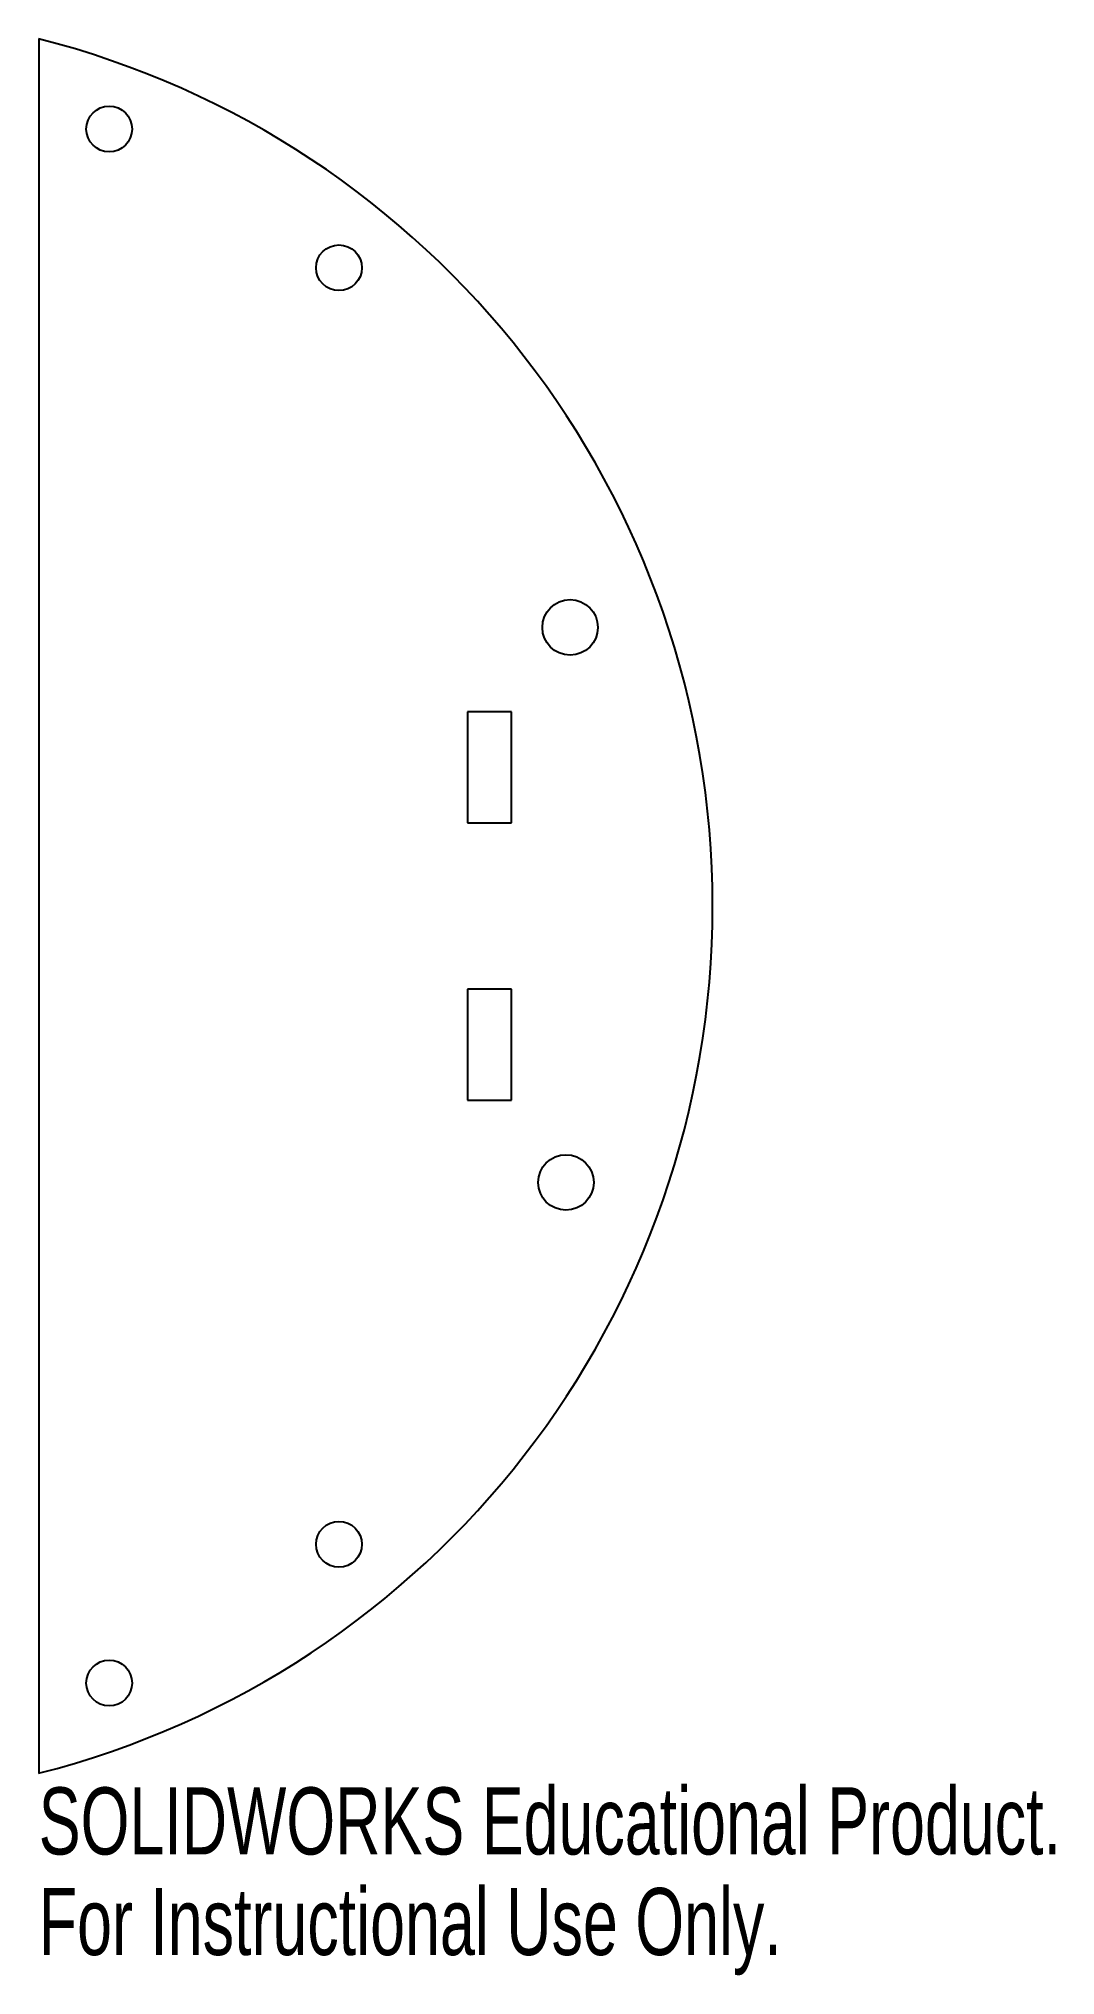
# Model space of a CAD drawing. Header units: millimetres. Extents: x 0 to 73, y -77 to 62.
import ezdxf

# ---------------------------------------------------------------- set-up
doc = ezdxf.new("R2010")
doc.units = ezdxf.units.MM
doc.styles.add('SLDTEXTSTYLE0', font='TXT', dxfattribs={"width": 0.7})

msp = doc.modelspace()

# ---------------------------------------------------------------- linework, layer by layer
at = {"color": 7, "linetype": 'Continuous', "lineweight": 25}
for p, q in [((0, 62.14), (0, -62.87)), ((30.9, 13.63), (30.9, 5.63)), ((34.08, 13.63), (30.9, 13.63)), ((34.08, 5.63), (34.08, 13.63)), ((30.9, 5.63), (34.08, 5.63)), ((30.9, -6.37), (30.9, -14.37)), ((34.08, -6.37), (30.9, -6.37)), ((34.08, -14.37), (34.08, -6.37)), ((30.9, -14.37), (34.08, -14.37))]:
    msp.add_line(p, q, dxfattribs=at)
for centre, radius in [((5.08, 55.63), 1.65), ((21.64, 45.63), 1.65), ((38.3, 19.71), 2), ((38, -20.29), 2), ((21.64, -46.37), 1.65), ((5.08, -56.37), 1.65)]:
    msp.add_circle(centre, radius, dxfattribs=at)
msp.add_arc((-15.93, -0.37), 64.5, 284.2941, 75.7059, dxfattribs=at)

# ---------------------------------------------------------------- texts
at = {"color": 7, "linetype": 'Continuous', "char_height": 4.8336, "attachment_point": 1, "style": 'SLDTEXTSTYLE0'}
for s, insert in [('SOLIDWORKS Educational Product.', (0, -63.89)), ('For Instructional Use Only.', (0, -71.14))]:
    msp.add_mtext(s, dxfattribs=dict(at, insert=insert))

doc.saveas('drawing.dxf')
